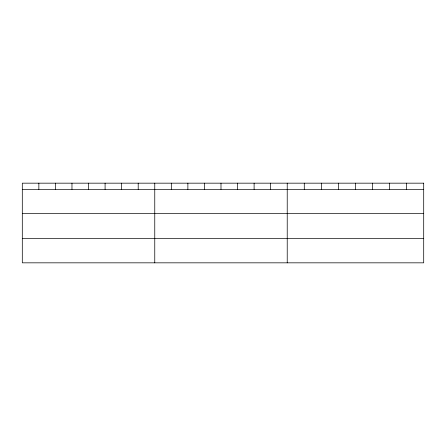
<?xml version="1.0" encoding="UTF-8"?>
<svg xmlns="http://www.w3.org/2000/svg" width="446" height="446" viewBox="0 0 446 446"><rect width="100%" height="100%" fill="white"/><g stroke="black" fill="none" stroke-linecap="round" stroke-linejoin="round"><path stroke-width="0.67" d="M22.3 189.388L423.7 189.388M22.3 213.623L423.7 213.623M22.3 238.593L423.7 238.593M406.64 183.167L406.64 189.388M389.581 183.167L389.581 189.388M372.522 183.167L372.522 189.388M355.462 183.167L355.462 189.388M338.402 183.167L338.402 189.388M321.343 183.167L321.343 189.388M304.283 183.167L304.283 189.388M287.224 183.167L287.224 262.833M270.666 183.167L270.666 189.388M254.108 183.167L254.108 189.388M237.551 183.167L237.551 189.388M220.993 183.167L220.993 189.388M204.435 183.167L204.435 189.388M187.877 183.167L187.877 189.388M171.32 183.167L171.32 189.388M154.762 183.167L154.762 262.833M138.204 183.167L138.204 189.388M121.646 183.167L121.646 189.388M105.089 183.167L105.089 189.388M88.531 183.167L88.531 189.388M71.973 183.167L71.973 189.388M55.416 183.167L55.416 189.388M38.858 183.167L38.858 189.388M423.7 183.167L22.3 183.167L22.3 262.833L423.7 262.833L423.7 183.167"/></g></svg>
